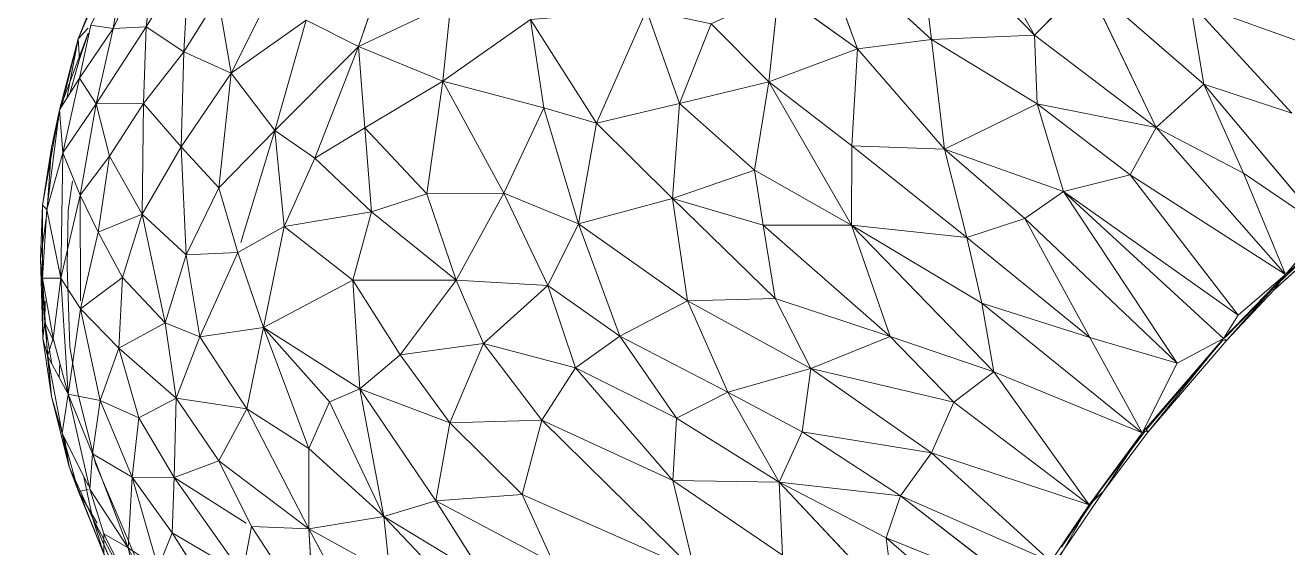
# Model space of a CAD drawing. Header units: inches. Extents: x -1767 to 184, y -1065 to 157.
# Drawn here: x -691.511 to -687.55, y -209.131 to -207.49 of the extents above; entities that cross this region are included whole.
import ezdxf

# ---------------------------------------------------------------- set-up
doc = ezdxf.new("R2010")
doc.units = ezdxf.units.IN
doc.header["$MEASUREMENT"] = 0
for name, color, linetype, lineweight in [('A-DETL-GENF', 92, 'Continuous', 9), ('E-LITE-EQPM', 33, 'Continuous', 9), ('G-IMPT', 8, 'Continuous', 9)]:
    doc.layers.add(name, color=color, linetype=linetype, lineweight=lineweight)

# ---------------------------------------------------------------- blocks, each defined once
blk = doc.blocks.new('flos_pendant16 - flos_pendant - 3D View - _3D__dwg_FLOS_AIM_Pendant_Lamps_dwg-2425-_3D_-5700993-FIRST FLOOR')
at = {"layer": 'G-IMPT'}
for p, q in [((40.5715, 19.9077), (39.7, 20.8095)), ((39.8127, 19.8775), (39.7, 20.8095)), ((34.1189, 20.6665), (33.789, 19.9572)), ((34.1189, 20.6665), (34.0337, 19.971)), ((39.8127, 19.8775), (38.9522, 20.6638)), ((38.9522, 20.6638), (39.2684, 19.8088)), ((40.5715, 19.9077), (40.1619, 20.6363)), ((33.6268, 19.982), (33.8797, 20.5043)), ((33.8797, 20.5043), (33.789, 19.9572)), ((34.3471, 20.4851), (34.0337, 19.971)), ((34.3471, 20.4851), (34.0337, 19.971)), ((34.3471, 20.4851), (34.3114, 19.7868)), ((34.3471, 20.4851), (34.3114, 19.7868)), ((35.0262, 20.3614), (34.6578, 19.6301)), ((34.6578, 19.6301), (35.0262, 20.3614)), ((33.6983, 20.3009), (33.5333, 19.883)), ((33.6913, 20.27), (33.5333, 19.883)), ((40.9537, 20.2981), (40.5715, 19.9077)), ((40.9537, 20.2981), (41.817, 19.5476)), ((40.9537, 20.2981), (41.4678, 19.2287)), ((33.5333, 19.883), (33.6806, 20.2221)), ((34.5615, 20.1882), (34.3114, 19.7868)), ((34.6578, 19.6301), (34.5615, 20.1882)), ((34.5615, 20.1882), (34.6578, 19.6301)), ((35.741, 20.2514), (35.5953, 19.8253)), ((38.6168, 19.5641), (38.6883, 20.2267)), ((39.2684, 19.8088), (38.6883, 20.2267)), ((36.2744, 20.1442), (35.5953, 19.8253)), ((36.2744, 20.1442), (36.2166, 19.5696)), ((37.715, 20.0919), (37.3466, 19.2616)), ((37.715, 20.0919), (37.9597, 19.4046)), ((37.715, 20.0919), (37.9597, 19.4046)), ((41.718, 20.1497), (42.4658, 19.3331)), ((41.718, 20.1497), (41.817, 19.5476)), ((41.718, 20.1497), (42.7132, 19.7923)), ((41.718, 20.1497), (42.7132, 19.7923)), ((33.6268, 19.982), (33.5415, 19.5916)), ((33.789, 19.9572), (33.6268, 19.982)), ((33.789, 19.9572), (33.6268, 19.982)), ((35.2104, 20.0205), (34.6578, 19.6301)), ((35.2104, 20.0205), (34.9794, 19.2067)), ((35.5953, 19.8253), (35.2104, 20.0205)), ((36.8627, 20.0232), (36.2166, 19.5696)), ((37.3466, 19.2616), (36.8627, 20.0232)), ((36.8627, 20.0232), (36.9589, 19.3744)), ((36.9589, 19.3744), (36.8627, 20.0232)), ((38.1906, 19.993), (37.9597, 19.4046)), ((37.9597, 19.4046), (38.1906, 19.993)), ((38.6168, 19.5641), (38.1906, 19.993)), ((33.6053, 19.9239), (33.3958, 19.3579)), ((33.5333, 19.883), (33.6053, 19.9592)), ((33.789, 19.9572), (33.5415, 19.5916)), ((33.6053, 19.9209), (33.5415, 19.7318)), ((34.0337, 19.971), (33.6653, 19.4019)), ((33.6653, 19.4019), (33.789, 19.9572)), ((34.0337, 19.971), (33.789, 19.9572)), ((34.0337, 19.971), (33.789, 19.9572)), ((34.0337, 19.971), (34.0144, 19.4046)), ((34.0144, 19.4046), (34.0337, 19.971)), ((34.3114, 19.7868), (34.0337, 19.971)), ((34.3114, 19.7868), (34.0337, 19.971)), ((40.5715, 19.9077), (39.8127, 19.8775)), ((40.5715, 19.9077), (39.8127, 19.8775)), ((40.5715, 19.9077), (40.5908, 19.4019)), ((40.5715, 19.9077), (41.4678, 19.2287)), ((40.5715, 19.9077), (40.5908, 19.4019)), ((33.5333, 19.883), (33.3958, 19.3579)), ((33.5333, 19.883), (33.409, 19.3791)), ((33.5333, 19.883), (33.4484, 19.4421)), ((33.5333, 19.883), (33.5415, 19.7318)), ((35.5953, 19.8253), (34.9794, 19.2067)), ((35.5953, 19.8253), (35.2736, 19.0032)), ((35.5953, 19.8253), (36.2166, 19.5696)), ((35.5953, 19.8253), (35.642, 19.2259)), ((38.6168, 19.5641), (39.2684, 19.8088)), ((39.2271, 19.0939), (39.2684, 19.8088)), ((39.8127, 19.8775), (39.2684, 19.8088)), ((39.9089, 19.0692), (39.2684, 19.8088)), ((39.9089, 19.0692), (39.2684, 19.8088)), ((39.9089, 19.0692), (39.8127, 19.8775)), ((39.8127, 19.8775), (40.5908, 19.4019)), ((33.4721, 19.4802), (33.5415, 19.7318)), ((34.3114, 19.7868), (34.0144, 19.4046)), ((34.3114, 19.7868), (34.2894, 19.0857)), ((34.2894, 19.0857), (34.3114, 19.7868)), ((34.6578, 19.6301), (34.3114, 19.7868)), ((34.6578, 19.6301), (34.2894, 19.0857)), ((34.6578, 19.6301), (34.567, 18.7833)), ((34.6578, 19.6301), (34.9794, 19.2067)), ((34.6578, 19.6301), (34.9794, 19.2067)), ((33.5415, 19.5916), (33.3958, 19.3579)), ((33.5415, 19.5916), (33.4206, 19.0417)), ((33.5415, 19.5916), (33.4206, 19.0417)), ((33.6653, 19.4019), (33.5415, 19.5916)), ((33.6653, 19.4019), (33.5415, 19.5916)), ((36.2166, 19.5696), (35.642, 19.2259)), ((36.2166, 19.5696), (36.0984, 18.7393)), ((36.0984, 18.7393), (36.2166, 19.5696)), ((36.9589, 19.3744), (36.2166, 19.5696)), ((36.2166, 19.5696), (36.6648, 18.7448)), ((38.6168, 19.5641), (37.9597, 19.4046)), ((38.6168, 19.5641), (38.5095, 18.9152)), ((39.2244, 18.5083), (38.6168, 19.5641)), ((39.2271, 19.0939), (38.6168, 19.5641)), ((38.6168, 19.5641), (39.2244, 18.5083)), ((39.2271, 19.0939), (38.6168, 19.5641)), ((41.817, 19.5476), (41.4678, 19.2287)), ((42.7077, 18.4863), (41.817, 19.5476)), ((42.4658, 19.3331), (41.817, 19.5476)), ((41.817, 19.5476), (42.1111, 18.8932)), ((33.3958, 19.3579), (33.2694, 18.6568)), ((33.3958, 19.3579), (33.3024, 18.6238)), ((33.3958, 19.3579), (33.3353, 19.0802)), ((33.4206, 19.0417), (33.3958, 19.3579)), ((33.6653, 19.4019), (33.4206, 19.0417)), ((33.6653, 19.4019), (33.547, 18.731)), ((34.0144, 19.4046), (33.6653, 19.4019)), ((33.7642, 19.017), (33.6653, 19.4019)), ((34.0144, 19.4046), (33.7642, 19.017)), ((34.0144, 19.4046), (34.0034, 18.5908)), ((34.2894, 19.0857), (34.0144, 19.4046)), ((36.9589, 19.3744), (36.6648, 18.7448)), ((37.3466, 19.2616), (36.9589, 19.3744)), ((36.9589, 19.3744), (37.2146, 18.5193)), ((37.9597, 19.4046), (37.3466, 19.2616)), ((37.3466, 19.2616), (37.9597, 19.4046)), ((37.9597, 19.4046), (37.9074, 18.7063)), ((38.5095, 18.9152), (37.9597, 19.4046)), ((39.9089, 19.0692), (40.5908, 19.4019)), ((40.5908, 19.4019), (39.9089, 19.0692)), ((40.5908, 19.4019), (41.4678, 19.2287)), ((40.5908, 19.4019), (41.2753, 18.8795)), ((40.5908, 19.4019), (40.786, 18.7585)), ((33.3873, 19.2909), (33.3353, 19.0802)), ((33.3353, 19.0802), (33.3873, 19.2909)), ((37.3466, 19.2616), (37.2146, 18.5193)), ((37.3466, 19.2616), (37.2146, 18.5193)), ((37.3466, 19.2616), (37.9074, 18.7063)), ((37.9074, 18.7063), (37.3466, 19.2616)), ((34.9794, 19.2067), (34.567, 18.7833)), ((34.9794, 19.2067), (34.7299, 18.3823)), ((34.9794, 19.2067), (34.7299, 18.3823)), ((34.9794, 19.2067), (35.2736, 19.0032)), ((34.9794, 19.2067), (35.0482, 18.5001)), ((35.0482, 18.5001), (34.9794, 19.2067)), ((35.642, 19.2259), (35.2736, 19.0032)), ((35.2736, 19.0032), (35.642, 19.2259)), ((36.0984, 18.7393), (35.642, 19.2259)), ((35.6915, 18.6073), (35.642, 19.2259)), ((35.642, 19.2259), (36.0984, 18.7393)), ((41.4678, 19.2287), (41.2753, 18.8795)), ((42.4191, 18.1454), (41.4678, 19.2287)), ((42.1111, 18.8932), (41.4678, 19.2287)), ((42.4191, 18.1454), (41.4678, 19.2287)), ((33.2694, 18.6568), (33.3353, 19.0802)), ((33.3353, 19.0802), (33.3035, 18.6238)), ((33.3353, 19.0802), (33.3035, 18.6238)), ((34.2894, 19.0857), (34.0034, 18.5908)), ((34.567, 18.7833), (34.2894, 19.0857)), ((34.2894, 19.0857), (34.3278, 18.2911)), ((39.2244, 18.5083), (39.2271, 19.0939)), ((39.2244, 18.5083), (39.2271, 19.0939)), ((40.0739, 18.4176), (39.2271, 19.0939)), ((39.2271, 19.0939), (39.9089, 19.0692)), ((40.0739, 18.4176), (39.9089, 19.0692)), ((39.9089, 19.0692), (40.786, 18.7585)), ((39.9089, 19.0692), (40.5, 18.5578)), ((39.9089, 19.0692), (40.0739, 18.4176)), ((40.5, 18.5578), (39.9089, 19.0692)), ((39.9089, 19.0692), (40.786, 18.7585)), ((33.4206, 19.0417), (33.3024, 18.6238)), ((33.4206, 19.0417), (33.4041, 18.1179)), ((33.547, 18.731), (33.4206, 19.0417)), ((33.4206, 19.0417), (33.547, 18.731)), ((33.7642, 19.017), (33.547, 18.731)), ((33.7642, 19.017), (33.679, 18.4588)), ((33.7642, 19.017), (34.0034, 18.5908)), ((34.0034, 18.5908), (33.7642, 19.017)), ((35.2736, 19.0032), (35.0482, 18.5001)), ((35.2736, 19.0032), (35.0482, 18.5001)), ((35.6915, 18.6073), (35.2736, 19.0032)), ((35.6915, 18.6073), (35.2736, 19.0032)), ((38.5095, 18.9152), (37.9074, 18.7063)), ((39.2244, 18.5083), (38.5095, 18.9152)), ((38.5095, 18.9152), (38.5755, 18.5083)), ((41.2753, 18.8795), (40.786, 18.7585)), ((42.4191, 18.1454), (41.2753, 18.8795)), ((41.2753, 18.8795), (42.0699, 17.8458)), ((42.4191, 18.1454), (41.2753, 18.8795)), ((42.7077, 18.4863), (42.1111, 18.8932)), ((42.4191, 18.1454), (42.1111, 18.8932)), ((42.7077, 18.4863), (42.1111, 18.8932)), ((33.4908, 18.8346), (33.4591, 18.6183)), ((34.567, 18.7833), (34.3278, 18.2911)), ((34.567, 18.7833), (34.7073, 18.3076)), ((34.7073, 18.3076), (34.567, 18.7833)), ((33.547, 18.731), (33.4041, 18.1179)), ((33.547, 18.731), (33.4041, 18.1179)), ((33.679, 18.4588), (33.547, 18.731)), ((33.547, 18.731), (33.5496, 17.9521)), ((33.547, 18.731), (33.5496, 17.9521)), ((36.0984, 18.7393), (35.6915, 18.6073)), ((36.0984, 18.7393), (35.6915, 18.6073)), ((36.6648, 18.7448), (36.0984, 18.7393)), ((36.0984, 18.7393), (36.3156, 18.1042)), ((36.6648, 18.7448), (36.3156, 18.1042)), ((36.6648, 18.7448), (36.3156, 18.1042)), ((37.2146, 18.5193), (36.6648, 18.7448)), ((36.6648, 18.7448), (36.9892, 18.0657)), ((36.9892, 18.0657), (36.6648, 18.7448)), ((37.9074, 18.7063), (37.2146, 18.5193)), ((38.5755, 18.5083), (37.9074, 18.7063)), ((37.9074, 18.7063), (38.0174, 17.953)), ((37.9074, 18.7063), (38.6635, 17.9695)), ((38.6635, 17.9695), (37.9074, 18.7063)), ((40.786, 18.7585), (40.5, 18.5578)), ((40.786, 18.7585), (40.5, 18.5578)), ((40.786, 18.7585), (41.9627, 17.6753)), ((40.786, 18.7585), (41.6218, 17.4938)), ((40.786, 18.7585), (42.0699, 17.8458)), ((40.786, 18.7585), (41.6218, 17.4938)), ((43.0514, 18.7035), (42.4191, 18.1454)), ((33.2694, 18.6568), (33.2556, 18.2609)), ((33.2556, 18.2609), (33.2694, 18.6568)), ((33.3024, 18.6238), (33.2694, 18.6568)), ((33.2694, 18.1179), (33.2694, 18.6568)), ((33.3024, 18.6238), (33.2694, 18.6568)), ((33.3024, 18.6238), (33.2694, 18.1179)), ((33.3024, 18.6238), (33.4041, 18.1179)), ((33.4591, 18.6183), (33.4508, 18.2059)), ((34.0034, 18.5908), (33.679, 18.4588)), ((34.0034, 18.5908), (33.8577, 18.1234)), ((33.8577, 18.1234), (34.0034, 18.5908)), ((34.0034, 18.5908), (34.1739, 17.7908)), ((34.0034, 18.5908), (34.3278, 18.2911)), ((34.1739, 17.7908), (34.0034, 18.5908)), ((35.6915, 18.6073), (35.0482, 18.5001)), ((35.0482, 18.5001), (35.6915, 18.6073)), ((35.6915, 18.6073), (35.554, 18.1042)), ((35.6915, 18.6073), (36.3156, 18.1042)), ((35.6915, 18.6073), (36.3156, 18.1042)), ((33.2556, 18.2609), (33.2981, 18.558)), ((35.0482, 18.5001), (34.7073, 18.3076)), ((35.0482, 18.5001), (34.897, 17.755)), ((35.554, 18.1042), (35.0482, 18.5001)), ((37.2146, 18.5193), (36.9892, 18.0657)), ((37.2146, 18.5193), (36.9892, 18.0657)), ((38.0174, 17.953), (37.2146, 18.5193)), ((37.2146, 18.5193), (37.5198, 17.6918)), ((38.0174, 17.953), (37.2146, 18.5193)), ((37.5198, 17.6918), (37.2146, 18.5193)), ((39.2244, 18.5083), (38.5755, 18.5083)), ((38.5755, 18.5083), (39.5103, 17.689)), ((38.5755, 18.5083), (38.6635, 17.9695)), ((39.2244, 18.5083), (38.5755, 18.5083)), ((38.5755, 18.5083), (38.6635, 17.9695)), ((40.1839, 17.9337), (39.2244, 18.5083)), ((40.0739, 18.4176), (39.2244, 18.5083)), ((39.2244, 18.5083), (40.2719, 17.4279)), ((39.2244, 18.5083), (39.5103, 17.689)), ((40.0739, 18.4176), (39.2244, 18.5083)), ((39.2244, 18.5083), (39.5103, 17.689)), ((40.0739, 18.4176), (40.5, 18.5578)), ((40.5, 18.5578), (40.0739, 18.4176)), ((40.9784, 17.6808), (40.5, 18.5578)), ((40.5, 18.5578), (41.6218, 17.4938)), ((33.679, 18.4588), (33.5498, 17.8925)), ((33.8577, 18.1234), (33.679, 18.4588)), ((40.9784, 17.6808), (40.0739, 18.4176)), ((40.1839, 17.9337), (40.0739, 18.4176)), ((42.3338, 18.03), (42.7462, 18.4066)), ((42.7077, 18.4863), (42.4191, 18.1454)), ((42.4191, 18.1454), (42.7462, 18.4066)), ((34.7073, 18.3076), (34.3278, 18.2911)), ((34.3278, 18.2911), (34.7073, 18.3076)), ((34.7073, 18.3076), (34.4268, 17.6863)), ((34.4268, 17.6863), (34.7073, 18.3076)), ((34.897, 17.755), (34.7073, 18.3076)), ((34.7073, 18.3076), (34.897, 17.755)), ((42.6766, 18.3794), (42.3652, 18.0784)), ((33.2556, 18.2609), (33.2721, 17.678)), ((33.2694, 18.1179), (33.2556, 18.2609)), ((33.2556, 18.2609), (33.2859, 17.7935)), ((34.1739, 17.7908), (34.3278, 18.2911)), ((34.3278, 18.2911), (34.4268, 17.6863)), ((34.3278, 18.2911), (34.4268, 17.6863)), ((42.597, 18.3025), (42.3652, 18.0784)), ((42.3652, 18.0784), (42.597, 18.3025)), ((33.4508, 18.2059), (33.4701, 17.6121)), ((33.8577, 18.1234), (33.5498, 17.8925)), ((33.8577, 18.1234), (33.833, 17.6038)), ((34.1739, 17.7908), (33.8577, 18.1234)), ((42.4191, 18.1454), (41.9627, 17.6753)), ((42.4191, 18.1454), (41.9874, 17.6615)), ((42.4191, 18.1454), (42.0699, 17.8458)), ((42.4191, 18.1454), (42.3338, 18.03)), ((33.4041, 18.1179), (33.2694, 18.1179)), ((33.2694, 18.1179), (33.3491, 17.6753)), ((33.2694, 18.1179), (33.3079, 17.5461)), ((33.2694, 18.1179), (33.2721, 17.678)), ((33.4041, 18.1179), (33.3491, 17.6753)), ((33.5498, 17.8925), (33.4041, 18.1179)), ((33.4041, 18.1179), (33.4591, 17.2656)), ((35.554, 18.1042), (34.897, 17.755)), ((36.3156, 18.1042), (35.554, 18.1042)), ((35.554, 18.1042), (35.9032, 17.5543)), ((35.554, 18.1042), (35.6063, 17.3041)), ((35.9032, 17.5543), (35.554, 18.1042)), ((35.554, 18.1042), (35.6063, 17.3041)), ((36.3156, 18.1042), (35.9032, 17.5543)), ((35.9032, 17.5543), (36.3156, 18.1042)), ((36.9892, 18.0657), (36.3156, 18.1042)), ((36.5163, 17.6368), (36.3156, 18.1042)), ((36.3156, 18.1042), (36.5163, 17.6368)), ((36.3156, 18.1042), (36.9892, 18.0657)), ((36.9892, 18.0657), (36.5163, 17.6368)), ((37.5198, 17.6918), (36.9892, 18.0657)), ((36.9892, 18.0657), (37.1926, 17.4581)), ((36.9892, 18.0657), (37.5198, 17.6918)), ((41.9748, 17.6807), (42.3212, 18.0358)), ((41.9748, 17.6807), (42.3212, 18.0358)), ((41.9748, 17.6807), (42.3212, 18.0358)), ((42.3338, 18.03), (41.9874, 17.6615)), ((42.3338, 18.03), (42.3212, 18.0358)), ((42.3338, 18.03), (42.3652, 18.0784)), ((33.2887, 17.9521), (33.2859, 17.7935)), ((38.0174, 17.953), (37.5198, 17.6918)), ((38.0174, 17.953), (38.6635, 17.9695)), ((38.6635, 17.9695), (38.0174, 17.953)), ((38.9247, 17.4526), (38.0174, 17.953)), ((38.0174, 17.953), (38.3143, 17.2794)), ((39.5103, 17.689), (38.6635, 17.9695)), ((38.9247, 17.4526), (38.6635, 17.9695)), ((38.9247, 17.4526), (38.6635, 17.9695)), ((39.5103, 17.689), (38.6635, 17.9695)), ((33.5498, 17.8925), (33.4591, 17.2656)), ((33.5498, 17.8925), (33.833, 17.6038)), ((33.5498, 17.8925), (33.6955, 17.2189)), ((33.5498, 17.8925), (33.833, 17.6038)), ((40.9784, 17.6808), (40.1839, 17.9337)), ((40.1839, 17.9337), (40.2719, 17.4279)), ((40.1839, 17.9337), (41.3633, 16.9797)), ((40.1839, 17.9337), (41.3633, 16.9797)), ((40.1839, 17.9337), (40.2719, 17.4279)), ((40.1839, 17.9337), (40.9784, 17.6808)), ((41.9627, 17.6753), (42.0699, 17.8458)), ((33.2721, 17.678), (33.2859, 17.7935)), ((33.2859, 17.7935), (33.3353, 17.2464)), ((33.2859, 17.7935), (33.3388, 17.4887)), ((33.2859, 17.7935), (33.358, 17.6423)), ((33.3388, 17.4887), (33.2859, 17.7935)), ((34.1739, 17.7908), (33.833, 17.6038)), ((34.1739, 17.7908), (34.4268, 17.6863)), ((34.1739, 17.7908), (34.2536, 17.2354)), ((34.4268, 17.6863), (34.1739, 17.7908)), ((34.2536, 17.2354), (34.1739, 17.7908)), ((34.897, 17.755), (34.4268, 17.6863)), ((34.897, 17.755), (34.4268, 17.6863)), ((34.7732, 17.1557), (34.897, 17.755)), ((35.6063, 17.3041), (34.897, 17.755)), ((35.2296, 16.8642), (34.897, 17.755)), ((34.897, 17.755), (35.3836, 17.2079)), ((33.2721, 17.678), (33.3353, 17.2464)), ((33.3079, 17.5461), (33.2721, 17.678)), ((33.3491, 17.6753), (33.3079, 17.5461)), ((33.3491, 17.6753), (33.4591, 17.2656)), ((34.4268, 17.6863), (34.2536, 17.2354)), ((34.7732, 17.1557), (34.4268, 17.6863)), ((37.5198, 17.6918), (37.1926, 17.4581)), ((38.3143, 17.2794), (37.5198, 17.6918)), ((37.5198, 17.6918), (37.9377, 17.0869)), ((38.3143, 17.2794), (37.5198, 17.6918)), ((39.5103, 17.689), (38.9247, 17.4526)), ((39.5103, 17.689), (38.9247, 17.4526)), ((40.2719, 17.4279), (39.5103, 17.689)), ((39.5103, 17.689), (39.9777, 17.2052)), ((39.9777, 17.2052), (39.5103, 17.689)), ((39.5103, 17.689), (40.2719, 17.4279)), ((40.9784, 17.6808), (41.3633, 16.9797)), ((40.9784, 17.6808), (41.6218, 17.4938)), ((40.9784, 17.6808), (41.3633, 16.9797)), ((41.6218, 17.4938), (40.9784, 17.6808)), ((41.3633, 16.9797), (41.9627, 17.6753)), ((41.3923, 17.0016), (41.9562, 17.6595)), ((41.3923, 17.0016), (41.9562, 17.6595)), ((41.3923, 17.0016), (41.9562, 17.6595)), ((41.9627, 17.6753), (41.4073, 16.988)), ((41.4073, 16.988), (41.9874, 17.6615)), ((41.9627, 17.6753), (41.6218, 17.4938)), ((41.9874, 17.6615), (41.9562, 17.6595)), ((41.9562, 17.6595), (41.9874, 17.6615)), ((41.9627, 17.6753), (41.9874, 17.6615)), ((41.9665, 17.6717), (41.9874, 17.6615)), ((33.4701, 17.6121), (33.5306, 17.2711)), ((33.833, 17.6038), (33.6955, 17.2189)), ((34.2536, 17.2354), (33.833, 17.6038)), ((33.9787, 17.0897), (33.833, 17.6038)), ((36.5163, 17.6368), (35.9032, 17.5543)), ((36.5163, 17.6368), (35.9032, 17.5543)), ((36.5163, 17.6368), (36.2689, 17.054)), ((37.1926, 17.4581), (36.5163, 17.6368)), ((36.9452, 17.0732), (36.5163, 17.6368)), ((37.1926, 17.4581), (36.5163, 17.6368)), ((33.3079, 17.5461), (33.4591, 17.2656)), ((33.3079, 17.5461), (33.4151, 16.977)), ((33.3079, 17.5461), (33.3353, 17.2464)), ((33.3353, 17.2464), (33.3079, 17.5461)), ((33.3932, 17.3877), (33.3967, 17.4979)), ((33.3967, 17.4979), (33.3932, 17.3877)), ((35.9032, 17.5543), (35.6063, 17.3041)), ((35.9032, 17.5543), (35.6063, 17.3041)), ((36.2689, 17.054), (35.9032, 17.5543)), ((36.2689, 17.054), (35.9032, 17.5543)), ((41.3633, 16.9797), (41.6218, 17.4938)), ((37.1926, 17.4581), (36.9452, 17.0732)), ((37.1926, 17.4581), (36.9452, 17.0732)), ((37.9102, 16.6278), (37.1926, 17.4581)), ((37.9377, 17.0869), (37.1926, 17.4581)), ((38.9247, 17.4526), (38.3143, 17.2794)), ((38.9247, 17.4526), (38.8615, 16.988)), ((39.9777, 17.2052), (38.9247, 17.4526)), ((38.9247, 17.4526), (39.8127, 16.8313)), ((39.9777, 17.2052), (38.9247, 17.4526)), ((40.2719, 17.4279), (39.9777, 17.2052)), ((40.2719, 17.4279), (39.9777, 17.2052)), ((40.2719, 17.4279), (41.3633, 16.9797)), ((40.2719, 17.4279), (40.9729, 16.4491)), ((35.6063, 17.3041), (35.3836, 17.2079)), ((35.3836, 17.2079), (35.6063, 17.3041)), ((36.2689, 17.054), (35.6063, 17.3041)), ((35.6063, 17.3041), (36.1644, 16.4793)), ((35.6063, 17.3041), (35.7822, 16.3639)), ((36.1644, 16.4793), (35.6063, 17.3041)), ((35.6063, 17.3041), (35.7822, 16.3639)), ((35.6063, 17.3041), (36.2689, 17.054)), ((33.3353, 17.2464), (33.4673, 16.7295)), ((33.4151, 16.977), (33.3353, 17.2464)), ((33.4591, 17.2656), (33.4151, 16.977)), ((33.6955, 17.2189), (33.4591, 17.2656)), ((33.6378, 16.8258), (33.4591, 17.2656)), ((33.4591, 17.2656), (33.6185, 16.5646)), ((33.6955, 17.2189), (33.4591, 17.2656)), ((33.6378, 16.8258), (33.4591, 17.2656)), ((33.5306, 17.2711), (33.6625, 16.746)), ((33.6955, 17.2189), (33.6378, 16.8258)), ((33.6955, 17.2189), (33.6378, 16.8258)), ((33.9787, 17.0897), (33.6955, 17.2189)), ((33.6955, 17.2189), (33.9292, 16.6526)), ((33.9292, 16.6526), (33.6955, 17.2189)), ((34.2536, 17.2354), (33.9787, 17.0897)), ((33.9787, 17.0897), (34.2536, 17.2354)), ((34.2536, 17.2354), (34.2399, 16.6498)), ((34.2536, 17.2354), (34.2399, 16.6498)), ((34.7732, 17.1557), (34.2536, 17.2354)), ((34.567, 16.7735), (34.2536, 17.2354)), ((35.2296, 16.8642), (35.3836, 17.2079)), ((35.3836, 17.2079), (35.7822, 16.3639)), ((35.7822, 16.3639), (35.3836, 17.2079)), ((38.3143, 17.2794), (37.9377, 17.0869)), ((37.9377, 17.0869), (38.3143, 17.2794)), ((38.8615, 16.988), (38.3143, 17.2794)), ((38.3143, 17.2794), (38.691, 16.6168)), ((38.3143, 17.2794), (38.691, 16.6168)), ((39.9777, 17.2052), (39.8127, 16.8313)), ((39.9777, 17.2052), (40.9729, 16.4491)), ((40.9729, 16.4491), (39.9777, 17.2052)), ((34.7732, 17.1557), (34.567, 16.7735)), ((35.2296, 16.8642), (34.7732, 17.1557)), ((34.7732, 17.1557), (35.2296, 16.2731)), ((34.7732, 17.1557), (35.2296, 16.2731)), ((33.9787, 17.0897), (33.9292, 16.6526)), ((34.2399, 16.6498), (33.9787, 17.0897)), ((34.2399, 16.6498), (33.9787, 17.0897)), ((36.2689, 17.054), (36.1644, 16.4793)), ((36.9452, 17.0732), (36.2689, 17.054)), ((36.2689, 17.054), (36.7995, 16.5261)), ((36.2689, 17.054), (36.7995, 16.5261)), ((36.9452, 17.0732), (36.7995, 16.5261)), ((36.7995, 16.5261), (36.9452, 17.0732)), ((38.0697, 15.9652), (36.9452, 17.0732)), ((37.9102, 16.6278), (36.9452, 17.0732)), ((36.9452, 17.0732), (37.9102, 16.6278)), ((38.0697, 15.9652), (36.9452, 17.0732)), ((37.9102, 16.6278), (37.9377, 17.0869)), ((38.691, 16.6168), (37.9377, 17.0869)), ((33.4151, 16.977), (33.6053, 16.5914)), ((33.4151, 16.977), (33.536, 16.5481)), ((33.4151, 16.977), (33.4673, 16.7295)), ((33.4673, 16.7295), (33.4317, 16.9433)), ((38.8615, 16.988), (38.691, 16.6168)), ((38.8615, 16.988), (38.691, 16.6168)), ((39.5845, 16.5151), (38.8615, 16.988)), ((38.8615, 16.988), (39.8127, 16.8313)), ((38.8615, 16.988), (39.5845, 16.5151)), ((39.8127, 16.8313), (38.8615, 16.988)), ((41.3633, 16.9797), (40.9729, 16.4491)), ((41.3633, 16.9797), (40.9729, 16.4491)), ((41.3851, 16.9922), (41.0638, 16.5662)), ((41.3851, 16.9922), (41.0638, 16.5662)), ((41.4073, 16.988), (41.0801, 16.5508)), ((41.3633, 16.9797), (41.0801, 16.5508)), ((41.3633, 16.9797), (41.0801, 16.5508)), ((41.4073, 16.988), (41.3851, 16.9922)), ((41.4073, 16.988), (41.3923, 17.0016)), ((33.6378, 16.8258), (33.6185, 16.5646)), ((33.9292, 16.6526), (33.6378, 16.8258)), ((33.9017, 16.1329), (33.6378, 16.8258)), ((35.2296, 16.8642), (35.7822, 16.3639)), ((35.2296, 16.8642), (35.2296, 16.2731)), ((39.5845, 16.5151), (39.8127, 16.8313)), ((39.5845, 16.5151), (39.8127, 16.8313)), ((40.9729, 16.4491), (39.8127, 16.8313)), ((40.6925, 16.0312), (39.8127, 16.8313)), ((33.536, 16.5481), (33.4673, 16.7295)), ((33.7203, 16.0889), (33.4673, 16.7295)), ((33.4673, 16.7295), (33.6378, 16.3529)), ((33.6625, 16.746), (33.9649, 16.0395)), ((34.567, 16.7735), (34.2399, 16.6498)), ((35.2296, 16.2731), (34.567, 16.7735)), ((34.567, 16.7735), (34.809, 16.2896)), ((34.567, 16.7735), (34.809, 16.2896)), ((33.6378, 16.3529), (33.5736, 16.6556)), ((33.9292, 16.6526), (33.9017, 16.1329)), ((34.2399, 16.6498), (33.9292, 16.6526)), ((33.9292, 16.6526), (34.2234, 16.2429)), ((33.9292, 16.6526), (34.1217, 15.9845)), ((34.2399, 16.6498), (33.9292, 16.6526)), ((34.2399, 16.6498), (34.2234, 16.2429)), ((34.2399, 16.6498), (34.7685, 16.3153)), ((34.2399, 16.6498), (34.743, 15.9377)), ((34.7685, 16.3153), (34.2399, 16.6498)), ((33.6053, 16.5619), (33.536, 16.5481)), ((33.536, 16.5481), (33.7203, 16.0889)), ((33.6729, 16.3153), (33.536, 16.5481)), ((33.9017, 16.1329), (33.6185, 16.5646)), ((33.7203, 16.2347), (33.6185, 16.5646)), ((38.0697, 15.9652), (37.9102, 16.6278)), ((38.7157, 16.0779), (37.9102, 16.6278)), ((37.9102, 16.6278), (38.691, 16.6168)), ((37.9102, 16.6278), (38.0697, 15.9652)), ((39.4801, 16.2072), (38.691, 16.6168)), ((39.5845, 16.5151), (38.691, 16.6168)), ((39.5433, 15.7095), (38.691, 16.6168)), ((38.7157, 16.0779), (38.691, 16.6168)), ((38.691, 16.6168), (39.5845, 16.5151)), ((38.691, 16.6168), (39.4801, 16.2072)), ((41.0638, 16.5662), (40.7706, 16.137)), ((41.0638, 16.5662), (40.7706, 16.137)), ((41.0801, 16.5508), (40.7805, 16.1082)), ((40.9729, 16.4491), (41.0801, 16.5508)), ((36.1644, 16.4793), (35.7822, 16.3639)), ((36.7995, 16.5261), (36.1644, 16.4793)), ((36.7995, 16.5261), (36.1644, 16.4793)), ((36.5218, 15.9157), (36.1644, 16.4793)), ((36.979, 16.0475), (36.1644, 16.4793)), ((38.0697, 15.9652), (36.7995, 16.5261)), ((37.0304, 16.0202), (36.7995, 16.5261)), ((38.0697, 15.9652), (36.7995, 16.5261)), ((37.0304, 16.0202), (36.7995, 16.5261)), ((39.4801, 16.2072), (39.5845, 16.5151)), ((40.5358, 15.781), (39.5845, 16.5151)), ((39.5845, 16.5151), (40.6925, 16.0312)), ((39.5845, 16.5151), (40.6925, 16.0312)), ((40.9729, 16.4491), (40.6925, 16.0312)), ((40.9729, 16.4491), (40.6925, 16.0312)), ((40.9729, 16.4491), (40.7805, 16.1082)), ((35.7822, 16.3639), (35.2296, 16.2731)), ((36.5218, 15.9157), (35.7822, 16.3639)), ((35.7822, 16.3639), (36.5245, 15.5831)), ((35.7822, 16.3639), (35.8262, 15.9432)), ((36.5218, 15.9157), (35.7822, 16.3639)), ((35.7822, 16.3639), (36.5245, 15.5831)), ((33.7203, 16.0889), (33.6378, 16.3529)), ((33.6378, 16.3529), (33.8605, 15.8305)), ((33.6378, 16.3529), (33.8632, 15.9295)), ((33.8632, 15.9295), (33.6378, 16.3529)), ((34.809, 16.2896), (34.743, 15.9377)), ((35.2296, 16.2731), (34.809, 16.2896)), ((35.2709, 15.5776), (34.809, 16.2896)), ((35.2296, 16.2731), (34.809, 16.2896)), ((35.2296, 16.2731), (35.5733, 15.6353)), ((35.2296, 16.2731), (35.2709, 15.5776)), ((35.2296, 16.2731), (35.8262, 15.9432)), ((33.9017, 16.1329), (33.7203, 16.2347)), ((33.7203, 16.2347), (34.0089, 15.6573)), ((33.7203, 16.2347), (33.7203, 16.0889)), ((34.2234, 16.2429), (34.1217, 15.9845)), ((34.2234, 16.2429), (34.6193, 15.6188)), ((34.2234, 16.2429), (34.743, 15.9377)), ((40.5358, 15.781), (39.4801, 16.2072)), ((39.4801, 16.2072), (40.3268, 15.4704)), ((39.4801, 16.2072), (39.5433, 15.7095)), ((39.5433, 15.7095), (39.4801, 16.2072)), ((34.1217, 15.9845), (33.9017, 16.1329)), ((33.9017, 16.1329), (34.0089, 15.6573)), ((33.9017, 16.1329), (34.1739, 15.5858))]:
    blk.add_line(p, q, dxfattribs=at)
at = {"layer": 'G-IMPT', "flags": 128}
for points in [[(39.8127, 19.8775), (39.2684, 19.8088), (38.6883, 20.2267), (38.1439, 20.6638), (37.6078, 20.8397)], [(39.2684, 19.8088), (38.9522, 20.6638), (39.7, 20.8095)], [(39.8127, 19.8775), (39.7, 20.8095), (40.5715, 19.9077)], [(34.0337, 19.971), (34.1189, 20.6665), (33.789, 19.9572), (33.8797, 20.5043), (33.6983, 20.3009), (33.5333, 19.883), (33.6913, 20.27)], [(39.8127, 19.8775), (38.9522, 20.6638), (38.6883, 20.2267), (38.1906, 19.993), (37.715, 20.0919), (37.3466, 19.2616)], [(40.9537, 20.2981), (40.1619, 20.6363), (40.5715, 19.9077)], [(40.9537, 20.2981), (40.5715, 19.9077), (41.4678, 19.2287)], [(41.4678, 19.2287), (40.9537, 20.2981), (41.817, 19.5476), (41.4678, 19.2287), (42.1111, 18.8932)], [(33.3958, 19.3579), (33.5333, 19.883), (33.6806, 20.2221)], [(34.5615, 20.1882), (34.3114, 19.7868), (34.6578, 19.6301)], [(35.741, 20.2514), (35.5953, 19.8253), (36.2744, 20.1442)], [(38.1906, 19.993), (38.6168, 19.5641), (38.6883, 20.2267)], [(36.2744, 20.1442), (36.2166, 19.5696), (36.6648, 18.7448), (36.9589, 19.3744)], [(36.9589, 19.3744), (37.3466, 19.2616), (36.8627, 20.0232), (37.715, 20.0919)], [(41.817, 19.5476), (41.718, 20.1497), (42.4658, 19.3331), (41.817, 19.5476)], [(33.6268, 19.982), (33.5415, 19.5916), (33.789, 19.9572)], [(35.5953, 19.8253), (35.2104, 20.0205), (34.6578, 19.6301)], [(35.2104, 20.0205), (34.9794, 19.2067), (35.5953, 19.8253)], [(36.8627, 20.0232), (36.2166, 19.5696), (36.9589, 19.3744)], [(33.5415, 19.5916), (33.3958, 19.3579), (33.6053, 19.9239)], [(33.409, 19.3791), (33.5333, 19.883), (33.6053, 19.9592)], [(33.6053, 19.9209), (33.5415, 19.7318), (33.4721, 19.4802)], [(34.0337, 19.971), (33.6653, 19.4019), (34.0144, 19.4046)], [(33.789, 19.9572), (33.6653, 19.4019), (33.7642, 19.017)], [(33.4484, 19.4421), (33.5333, 19.883), (33.5415, 19.7318)], [(34.9794, 19.2067), (35.2736, 19.0032), (35.5953, 19.8253)], [(36.2166, 19.5696), (35.5953, 19.8253), (35.642, 19.2259)], [(38.5755, 18.5083), (38.5095, 18.9152), (37.9597, 19.4046), (38.6168, 19.5641), (39.2684, 19.8088), (39.2271, 19.0939)], [(40.0739, 18.4176), (39.2271, 19.0939), (39.9089, 19.0692), (39.8127, 19.8775)], [(40.786, 18.7585), (40.5908, 19.4019), (39.8127, 19.8775)], [(34.3114, 19.7868), (34.0144, 19.4046), (34.0034, 18.5908)], [(44.851, 19.7514), (44.6268, 19.674), (44.1924, 19.4431), (43.8679, 19.2561), (43.5188, 19.0362), (43.1806, 18.7723), (42.7462, 18.4066), (42.3338, 18.03), (41.9874, 17.6615)], [(44.1099, 19.4431), (44.7312, 19.7373), (44.4343, 19.6548), (44.1099, 19.4431), (43.8707, 19.3029), (43.6233, 19.1324), (43.0514, 18.7035), (42.7077, 18.4863), (42.4191, 18.1454), (43.0514, 18.7035), (43.2768, 18.929), (43.6233, 19.1324)], [(34.9794, 19.2067), (34.567, 18.7833), (34.2894, 19.0857), (34.6578, 19.6301), (34.567, 18.7833)], [(35.6915, 18.6073), (35.642, 19.2259), (36.2166, 19.5696)], [(38.6168, 19.5641), (38.5095, 18.9152), (39.2244, 18.5083)], [(42.1111, 18.8932), (41.817, 19.5476), (42.7077, 18.4863)], [(33.4206, 19.0417), (33.3958, 19.3579), (33.2694, 18.6568), (33.3353, 19.0802), (33.3958, 19.3579), (33.3024, 18.6238), (33.4206, 19.0417)], [(33.4206, 19.0417), (33.6653, 19.4019), (33.547, 18.731), (33.7642, 19.017), (33.679, 18.4588), (33.8577, 18.1234)], [(33.7642, 19.017), (34.0144, 19.4046), (34.2894, 19.0857)], [(37.9074, 18.7063), (37.2146, 18.5193), (36.9589, 19.3744)], [(37.9597, 19.4046), (37.9074, 18.7063), (38.5095, 18.9152)], [(41.2753, 18.8795), (41.4678, 19.2287), (40.5908, 19.4019)], [(40.5908, 19.4019), (41.2753, 18.8795), (40.786, 18.7585)], [(34.0034, 18.5908), (34.2894, 19.0857), (34.3278, 18.2911)], [(33.2981, 18.5581), (33.2556, 18.2609), (33.2721, 17.678), (33.2694, 18.1179), (33.4041, 18.1179), (33.4206, 19.0417)], [(41.2753, 18.8795), (42.0699, 17.8458), (40.786, 18.7585), (41.9627, 17.6753), (42.0699, 17.8458), (42.4191, 18.1454), (41.9874, 17.6615), (41.9627, 17.6753)], [(42.1111, 18.8932), (42.4191, 18.1454), (42.7462, 18.4066), (43.0514, 18.7035)], [(34.567, 18.7833), (34.3278, 18.2911), (34.0034, 18.5908)], [(34.0034, 18.5908), (33.679, 18.4588), (33.547, 18.731)], [(36.0984, 18.7393), (36.3156, 18.1042), (35.554, 18.1042), (35.6915, 18.6073)], [(37.2146, 18.5193), (36.6648, 18.7448), (36.0984, 18.7393)], [(37.5198, 17.6918), (38.0174, 17.953), (37.9074, 18.7063), (38.5755, 18.5083), (39.5103, 17.689)], [(33.4041, 18.1179), (33.3024, 18.6238), (33.2694, 18.1179), (33.2556, 18.2609), (33.2859, 17.7935)], [(33.3491, 17.6753), (33.2694, 18.1179), (33.2694, 18.6568)], [(34.897, 17.755), (35.0482, 18.5001), (34.7073, 18.3076)], [(35.6063, 17.3041), (34.897, 17.755), (35.554, 18.1042), (35.0482, 18.5001)], [(40.2719, 17.4279), (39.2244, 18.5083), (40.1839, 17.9337)], [(41.6218, 17.4938), (40.5, 18.5578), (40.9784, 17.6808)], [(33.679, 18.4588), (33.5498, 17.8925), (33.8577, 18.1234)], [(40.9784, 17.6808), (40.0739, 18.4176), (40.1839, 17.9337)], [(33.8577, 18.1234), (34.1739, 17.7908), (34.3278, 18.2911)], [(34.1739, 17.7908), (33.833, 17.6038), (33.8577, 18.1234)], [(42.4191, 18.1454), (41.9627, 17.6753), (41.3633, 16.9797)], [(42.3652, 18.0784), (42.3338, 18.03), (42.4191, 18.1454)], [(33.4041, 18.1179), (33.3491, 17.6753), (33.4591, 17.2656), (33.3079, 17.5461), (33.2694, 18.1179)], [(33.833, 17.6038), (33.6955, 17.2189), (33.5498, 17.8925), (33.4041, 18.1179), (33.4591, 17.2656), (33.5498, 17.8925)], [(36.5163, 17.6368), (36.9892, 18.0657), (37.1926, 17.4581)], [(42.3212, 18.0358), (42.3338, 18.03), (42.3249, 18.0397)], [(33.2887, 17.9521), (33.2859, 17.7935), (33.3353, 17.2464), (33.4151, 16.977), (33.4591, 17.2656)], [(39.8127, 16.8313), (38.9247, 17.4526), (38.0174, 17.953), (38.3143, 17.2794)], [(33.2721, 17.678), (33.2859, 17.7935), (33.358, 17.6423)], [(34.4268, 17.6863), (34.7732, 17.1557), (34.897, 17.755), (35.3836, 17.2079)], [(35.3836, 17.2079), (35.2296, 16.8642), (34.897, 17.755)], [(33.3079, 17.5461), (33.2721, 17.678), (33.3353, 17.2464), (33.4673, 16.7295), (33.4151, 16.977), (33.3079, 17.5461), (33.3491, 17.6753)], [(35.2296, 16.8642), (34.7732, 17.1557), (34.2536, 17.2354), (34.4268, 17.6863)], [(37.9377, 17.0869), (37.5198, 17.6918), (37.1926, 17.4581)], [(41.9874, 17.6615), (41.4073, 16.988), (41.0801, 16.5508), (40.7805, 16.1082), (40.5358, 15.7013), (40.3103, 15.3384)], [(41.4073, 16.988), (41.9627, 17.6753), (41.6218, 17.4938)], [(34.2536, 17.2354), (33.833, 17.6038), (33.9787, 17.0897)], [(36.9452, 17.0732), (36.5163, 17.6368), (36.2689, 17.054)], [(41.6218, 17.4938), (41.3633, 16.9797), (40.2719, 17.4279)], [(38.7157, 16.0779), (39.5433, 15.7095), (38.691, 16.6168), (37.9102, 16.6278), (37.9377, 17.0869), (37.1926, 17.4581), (37.9102, 16.6278), (38.7157, 16.0779)], [(40.2719, 17.4279), (40.9729, 16.4491), (39.8127, 16.8313)], [(33.4591, 17.2656), (33.6185, 16.5646), (33.9017, 16.1329)], [(33.9292, 16.6526), (33.9787, 17.0897), (33.6955, 17.2189)], [(34.2234, 16.2429), (34.2399, 16.6498), (34.567, 16.7735), (34.2536, 17.2354)], [(40.6925, 16.0312), (39.8127, 16.8313), (39.9777, 17.2052)], [(35.2296, 16.2731), (34.567, 16.7735), (34.7732, 17.1557)], [(36.9452, 17.0732), (36.2689, 17.054), (36.1644, 16.4793)], [(38.7157, 16.0779), (38.691, 16.6168), (37.9377, 17.0869)], [(33.6053, 16.5619), (33.536, 16.5481), (33.4151, 16.977), (33.6053, 16.5914)], [(33.6729, 16.3153), (33.536, 16.5481), (33.4673, 16.7295), (33.4317, 16.9433)], [(40.7706, 16.137), (41.0638, 16.5662), (41.3851, 16.9922)], [(41.3851, 16.9922), (41.4073, 16.988), (41.3923, 17.0016)], [(33.6185, 16.5646), (33.6378, 16.8258), (33.9017, 16.1329)], [(33.6378, 16.8258), (33.9292, 16.6526), (34.1217, 15.9845), (33.9017, 16.1329), (33.9292, 16.6526)], [(36.1644, 16.4793), (35.7822, 16.3639), (35.2296, 16.8642)], [(35.2296, 16.8642), (35.2296, 16.2731), (35.5733, 15.6353)], [(33.5736, 16.6556), (33.6378, 16.3529), (33.4673, 16.7295), (33.7203, 16.0889), (33.7203, 16.2347)], [(33.9292, 16.6526), (34.2234, 16.2429), (34.1217, 15.9845)], [(34.2399, 16.6498), (34.743, 15.9377), (34.809, 16.2896)], [(34.2234, 15.2504), (34.4763, 14.9205), (34.1436, 15.3604), (33.7203, 16.0889), (33.536, 16.5481)], [(33.9017, 16.1329), (33.7203, 16.2347), (33.6185, 16.5646)], [(41.0801, 16.5508), (40.9729, 16.4491), (40.7805, 16.1082), (40.5358, 15.781), (40.1784, 15.1074), (39.1034, 15.4841)], [(36.5218, 15.9157), (36.1644, 16.4793), (36.979, 16.0475)], [(39.5845, 16.5151), (40.5358, 15.781), (39.4801, 16.2072), (39.5845, 16.5151)], [(35.8262, 15.9432), (35.7822, 16.3639), (35.2296, 16.2731)], [(33.7203, 16.0889), (33.6378, 16.3529), (33.8605, 15.8305), (34.1436, 15.3604), (34.2234, 15.2504)], [(34.809, 16.2896), (35.2709, 15.5776), (35.708, 15.0002)], [(35.5733, 15.6353), (35.2709, 15.5776), (35.2296, 16.2731), (35.8262, 15.9432)], [(34.6193, 15.6188), (34.4956, 15.3301), (34.1217, 15.9845), (34.1739, 15.5858), (34.0089, 15.6573), (33.7203, 16.2347)], [(39.4801, 16.2072), (40.3268, 15.4704), (39.5433, 15.7095)]]:
    blk.add_lwpolyline(points, dxfattribs=at)
for points in [[(38.3143, 17.2794), (38.9247, 17.4526), (38.8615, 16.988)], [(34.6193, 15.6188), (34.2234, 16.2429), (34.743, 15.9377)]]:
    blk.add_lwpolyline(points, close=True, dxfattribs=at)
blk = doc.blocks.new('flos_pendant16 - flos_pendant - 3D View - _3D__dwg-5700992-FIRST FLOOR')
at = {"xscale": 0.426201584994806, "yscale": 0.426201584994806, "zscale": 0.426201584994806}
blk.add_blockref('flos_pendant16 - flos_pendant - 3D View - _3D__dwg_FLOS_AIM_Pendant_Lamps_dwg-2425-_3D_-5700993-FIRST FLOOR', (0.7054, -0.3763), dxfattribs=at)
blk = doc.blocks.new('flos_pendant16 - flos_pendant16 2-5682999-FIRST FLOOR')
blk.add_blockref('flos_pendant16 - flos_pendant - 3D View - _3D__dwg-5700992-FIRST FLOOR', (0, 0))

msp = doc.modelspace()

# ---------------------------------------------------------------- hatches: boundary and pattern name
at = {"layer": 'A-DETL-GENF'}
h = msp.add_hatch(dxfattribs=at)
h.set_pattern_fill('FP1_12', style=0, pattern_type=2)
h.set_pattern_definition([(0, (0, 0), (0, 6), [])])
h.paths.add_polyline_path([(-850.187, -314.9479), (-830.0626, -314.9479), (-830.0626, -299.7935), (-556.7791, -299.7935), (-556.7791, -106.8365), (-967.9152, -51.6245), (-967.9152, -314.9479), (-962.3651, -314.9479), (-962.3651, -308.8001), (-932.3651, -308.8001), (-932.3651, -314.9479), (-853.937, -314.9479)], flags=0)
h.paths.add_polyline_path([(-751.7044, -218.2571), (-751.7044, -218.257), (-751.6517, -218.2502)], flags=0)
h.paths.add_polyline_path([(-801.0716, -213.4245), (-801.0716, -213.4244), (-801.0102, -213.4245)], flags=0)

# ---------------------------------------------------------------- block references
at = {"layer": 'E-LITE-EQPM'}
msp.add_blockref('flos_pendant16 - flos_pendant16 2-5682999-FIRST FLOOR', (-706.3416, -215.6305), dxfattribs=at)

doc.saveas('drawing.dxf')
